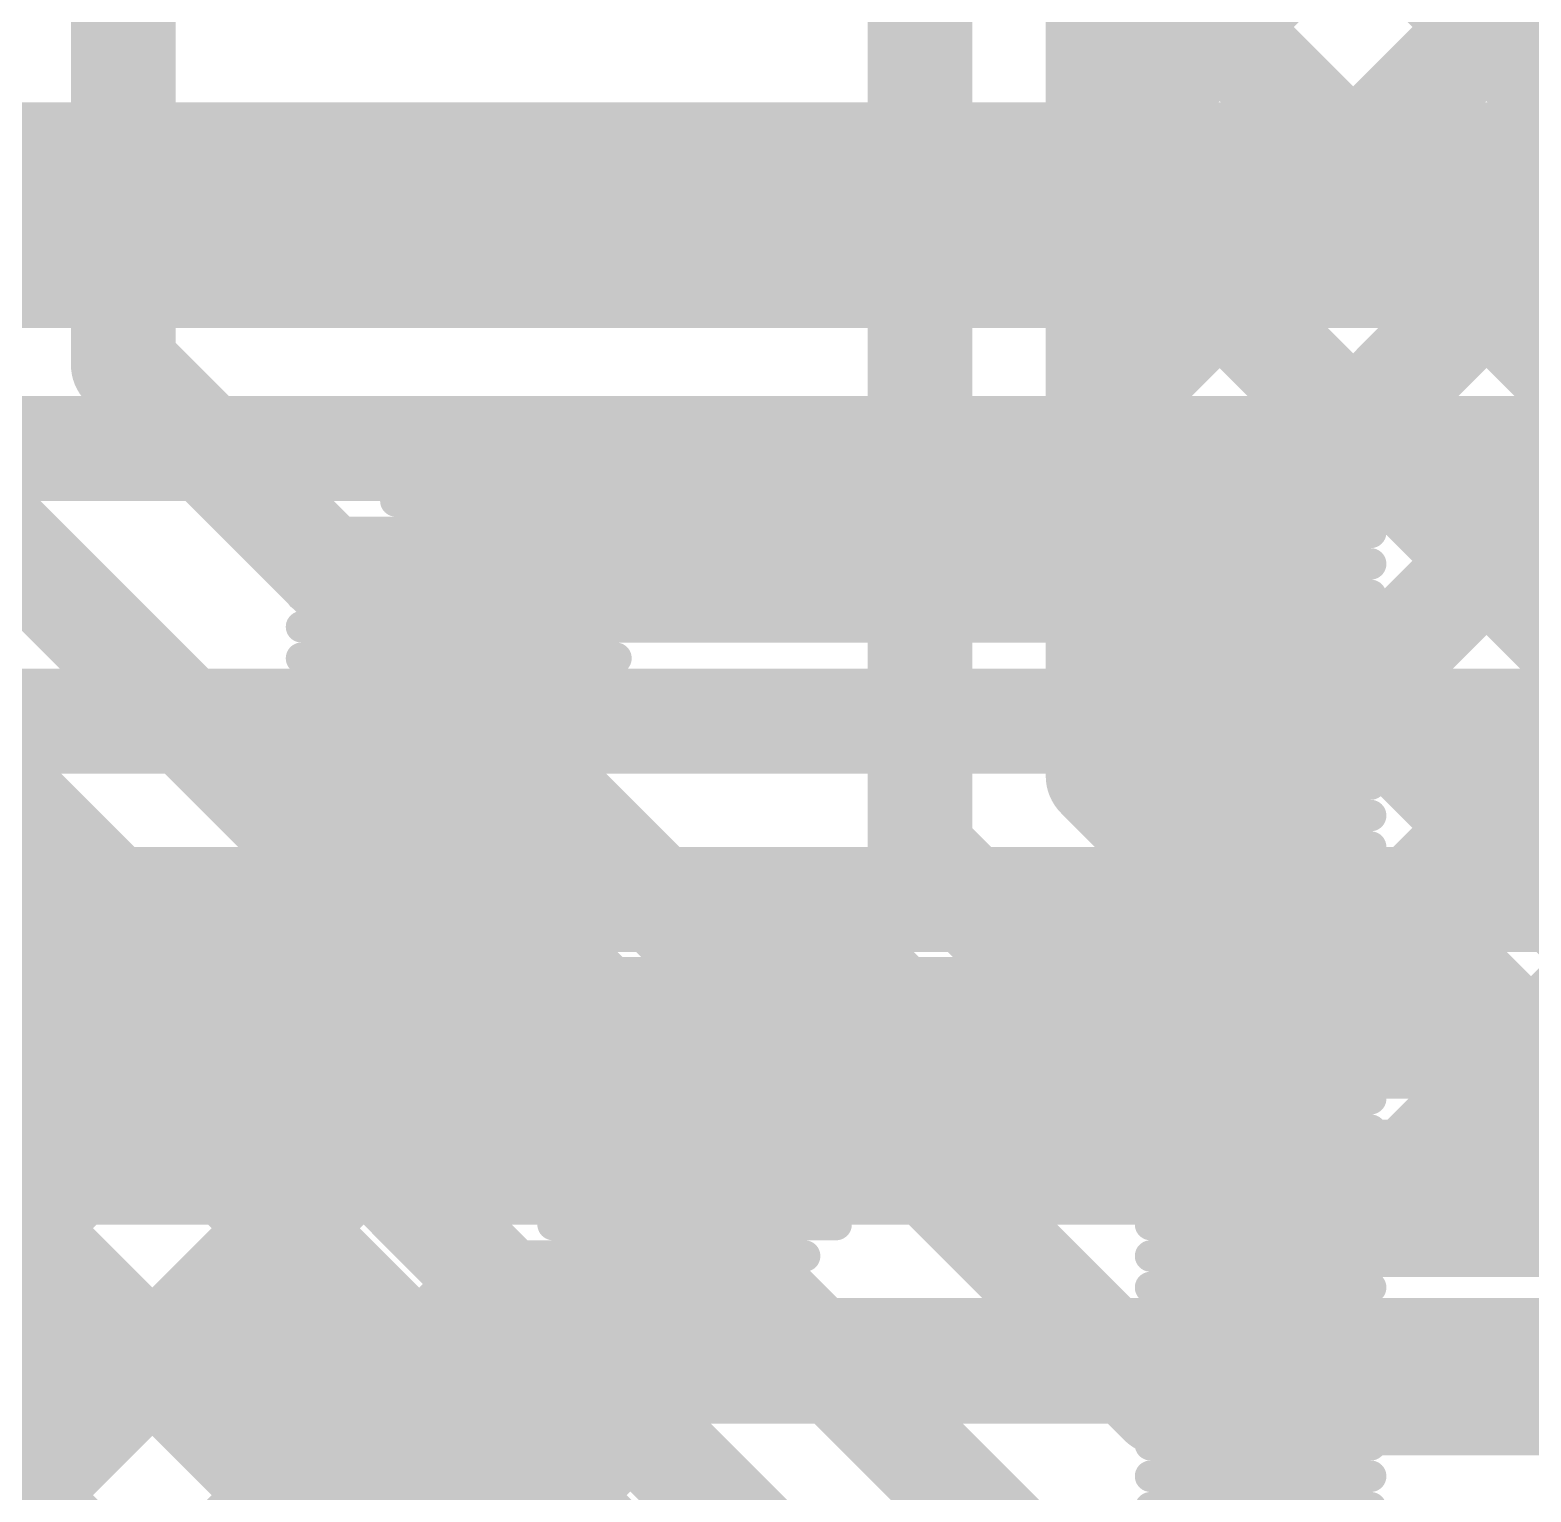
# Model space of a CAD drawing. Header units: millimetres. Extents: x 0.79 to 4.38, y 0.99 to 3.94.
# Drawn here: x 2.5721 to 2.7153, y 1.9095 to 2.0489 of the extents above; entities that cross this region are included whole.
import ezdxf

# ---------------------------------------------------------------- set-up
doc = ezdxf.new("R2010")
doc.units = ezdxf.units.MM
doc.header["$MEASUREMENT"] = 0
for name, color, linetype in [('BottomLayer', 5, 'Continuous'), ('BottomOverlay', 54, 'Continuous'), ('TopLayer', 1, 'Continuous')]:
    doc.layers.add(name, color=color, linetype=linetype)

msp = doc.modelspace()

# ---------------------------------------------------------------- linework, layer by layer
at = {"layer": 'BottomLayer'}
for points, const_width in [([(2.52, 2.037), (2.843, 2.037)], 0.01), ([(2.495, 2.009), (2.86, 2.009)], 0.01), ([(2.463, 1.983), (2.878, 1.983)], 0.01), ([(2.47492, 1.966), (2.76224, 1.966)], 0.01), ([(2.55949, 1.966), (2.58549, 1.94)], 0.01), ([(2.56225, 1.94), (2.58825, 1.966)], 0.01), ([(2.58777, 1.966), (2.61377, 1.94)], 0.01), ([(2.59054, 1.94), (2.61654, 1.966)], 0.01), ([(2.61605, 1.966), (2.64205, 1.94)], 0.01), ([(2.61882, 1.94), (2.64482, 1.966)], 0.01), ([(2.64434, 1.966), (2.67034, 1.94)], 0.01), ([(2.64711, 1.94), (2.67311, 1.966)], 0.01), ([(2.67262, 1.966), (2.69862, 1.94)], 0.01), ([(2.67539, 1.94), (2.70139, 1.966)], 0.01), ([(2.70091, 1.966), (2.72691, 1.94)], 0.01), ([(2.70368, 1.94), (2.72968, 1.966)], 0.01), ([(2.4163, 1.94), (2.77065, 1.94)], 0.01), ([(2.40071, 1.922), (3.445, 1.922)], 0.012)]:
    msp.add_lwpolyline(points, dxfattribs=dict(at, const_width=const_width))
at = {"layer": 'BottomLayer', "const_width": 0.005}
for points in [[(2.58527, 1.966, 1), (2.59027, 1.966, 1)], [(2.58575, 1.966, 1), (2.59075, 1.966, 1)], [(2.61355, 1.966, 1), (2.61855, 1.966, 1)], [(2.61404, 1.966, 1), (2.61904, 1.966, 1)], [(2.64184, 1.966, 1), (2.64684, 1.966, 1)], [(2.64232, 1.966, 1), (2.64732, 1.966, 1)], [(2.67012, 1.966, 1), (2.67512, 1.966, 1)], [(2.67061, 1.966, 1), (2.67561, 1.966, 1)], [(2.69841, 1.966, 1), (2.70341, 1.966, 1)], [(2.69889, 1.966, 1), (2.70389, 1.966, 1)], [(2.58299, 1.94, 1), (2.58799, 1.94, 1)], [(2.58804, 1.94, 1), (2.59304, 1.94, 1)], [(2.61127, 1.94, 1), (2.61627, 1.94, 1)], [(2.61632, 1.94, 1), (2.62132, 1.94, 1)], [(2.63955, 1.94, 1), (2.64455, 1.94, 1)], [(2.64461, 1.94, 1), (2.64961, 1.94, 1)], [(2.66784, 1.94, 1), (2.67284, 1.94, 1)], [(2.67289, 1.94, 1), (2.67789, 1.94, 1)], [(2.69612, 1.94, 1), (2.70112, 1.94, 1)], [(2.70118, 1.94, 1), (2.70618, 1.94, 1)]]:
    msp.add_lwpolyline(points, format="xyb", close=True, dxfattribs=at)
at = {"layer": 'BottomOverlay', "const_width": 0.003}
for points in [[(2.529, 2.031), (3.126, 2.031)], [(2.529, 2.028), (3.126, 2.028)], [(2.532, 2.025), (3.126, 2.025)], [(2.532, 2.022), (3.126, 2.022)], [(2.607, 2.004), (2.7, 2.004)], [(2.601, 2.001), (2.7, 2.001)], [(2.601, 1.998), (2.7, 1.998)], [(2.598, 1.995), (2.7, 1.995)], [(2.598, 1.992), (2.7, 1.992)], [(2.598, 1.989), (2.628, 1.989)], [(2.676, 1.989), (2.7, 1.989)], [(2.598, 1.986), (2.619, 1.986)], [(2.679, 1.986), (2.7, 1.986)], [(2.598, 1.983), (2.619, 1.983)], [(2.679, 1.983), (2.7, 1.983)], [(2.598, 1.98), (2.619, 1.98)], [(2.679, 1.98), (2.7, 1.98)], [(2.598, 1.977), (2.619, 1.977)], [(2.679, 1.977), (2.7, 1.977)], [(2.598, 1.974), (2.619, 1.974)], [(2.679, 1.974), (2.7, 1.974)], [(2.598, 1.971), (2.619, 1.971)], [(2.679, 1.971), (2.7, 1.971)], [(2.598, 1.968), (2.619, 1.968)], [(2.679, 1.968), (2.7, 1.968)], [(2.598, 1.965), (2.619, 1.965)], [(2.679, 1.965), (2.7, 1.965)], [(2.598, 1.962), (2.622, 1.962)], [(2.679, 1.962), (2.7, 1.962)], [(2.598, 1.959), (2.7, 1.959)], [(2.598, 1.956), (2.7, 1.956)], [(2.598, 1.953), (2.7, 1.953)], [(2.601, 1.95), (2.7, 1.95)], [(2.604, 1.947), (2.7, 1.947)], [(2.61, 1.944), (2.7, 1.944)], [(2.628, 1.941), (2.655, 1.941)], [(2.679, 1.941), (2.7, 1.941)], [(2.625, 1.938), (2.652, 1.938)], [(2.679, 1.938), (2.7, 1.938)], [(2.622, 1.935), (2.649, 1.935)], [(2.679, 1.935), (2.7, 1.935)], [(2.619, 1.932), (2.646, 1.932)], [(2.679, 1.932), (2.7, 1.932)], [(2.613, 1.929), (2.643, 1.929)], [(2.679, 1.929), (2.7, 1.929)], [(2.613, 1.926), (2.64, 1.926)], [(2.679, 1.926), (2.7, 1.926)], [(2.607, 1.923), (2.637, 1.923)], [(2.679, 1.923), (2.7, 1.923)], [(2.604, 1.92), (2.634, 1.92)], [(2.679, 1.92), (2.7, 1.92)], [(2.601, 1.917), (2.631, 1.917)], [(2.679, 1.917), (2.7, 1.917)], [(2.598, 1.914), (2.628, 1.914)], [(2.679, 1.914), (2.7, 1.914)], [(2.595, 1.911), (2.625, 1.911)], [(2.679, 1.911), (2.7, 1.911)], [(2.592, 1.908), (2.622, 1.908)], [(2.679, 1.908), (2.7, 1.908)]]:
    msp.add_lwpolyline(points, dxfattribs=at)
at = {"layer": 'BottomOverlay', "const_width": 0.0015}
for points in [[(2.60625, 2.004, 1), (2.60775, 2.004, 1)], [(2.69925, 2.004, 1), (2.70075, 2.004, 1)], [(2.60025, 2.001, 1), (2.60175, 2.001, 1)], [(2.69925, 2.001, 1), (2.70075, 2.001, 1)], [(2.60025, 1.998, 1), (2.60175, 1.998, 1)], [(2.69925, 1.998, 1), (2.70075, 1.998, 1)], [(2.59725, 1.995, 1), (2.59875, 1.995, 1)], [(2.69925, 1.995, 1), (2.70075, 1.995, 1)], [(2.59725, 1.992, 1), (2.59875, 1.992, 1)], [(2.69925, 1.992, 1), (2.70075, 1.992, 1)], [(2.59725, 1.989, 1), (2.59875, 1.989, 1)], [(2.62725, 1.989, 1), (2.62875, 1.989, 1)], [(2.67525, 1.989, 1), (2.67675, 1.989, 1)], [(2.69925, 1.989, 1), (2.70075, 1.989, 1)], [(2.59725, 1.986, 1), (2.59875, 1.986, 1)], [(2.61825, 1.986, 1), (2.61975, 1.986, 1)], [(2.67825, 1.986, 1), (2.67975, 1.986, 1)], [(2.69925, 1.986, 1), (2.70075, 1.986, 1)], [(2.59725, 1.983, 1), (2.59875, 1.983, 1)], [(2.61825, 1.983, 1), (2.61975, 1.983, 1)], [(2.67825, 1.983, 1), (2.67975, 1.983, 1)], [(2.69925, 1.983, 1), (2.70075, 1.983, 1)], [(2.59725, 1.98, 1), (2.59875, 1.98, 1)], [(2.61825, 1.98, 1), (2.61975, 1.98, 1)], [(2.67825, 1.98, 1), (2.67975, 1.98, 1)], [(2.69925, 1.98, 1), (2.70075, 1.98, 1)], [(2.59725, 1.977, 1), (2.59875, 1.977, 1)], [(2.61825, 1.977, 1), (2.61975, 1.977, 1)], [(2.67825, 1.977, 1), (2.67975, 1.977, 1)], [(2.69925, 1.977, 1), (2.70075, 1.977, 1)], [(2.59725, 1.974, 1), (2.59875, 1.974, 1)], [(2.61825, 1.974, 1), (2.61975, 1.974, 1)], [(2.67825, 1.974, 1), (2.67975, 1.974, 1)], [(2.69925, 1.974, 1), (2.70075, 1.974, 1)], [(2.59725, 1.971, 1), (2.59875, 1.971, 1)], [(2.61825, 1.971, 1), (2.61975, 1.971, 1)], [(2.67825, 1.971, 1), (2.67975, 1.971, 1)], [(2.69925, 1.971, 1), (2.70075, 1.971, 1)], [(2.59725, 1.968, 1), (2.59875, 1.968, 1)], [(2.61825, 1.968, 1), (2.61975, 1.968, 1)], [(2.67825, 1.968, 1), (2.67975, 1.968, 1)], [(2.69925, 1.968, 1), (2.70075, 1.968, 1)], [(2.59725, 1.965, 1), (2.59875, 1.965, 1)], [(2.61825, 1.965, 1), (2.61975, 1.965, 1)], [(2.67825, 1.965, 1), (2.67975, 1.965, 1)], [(2.69925, 1.965, 1), (2.70075, 1.965, 1)], [(2.59725, 1.962, 1), (2.59875, 1.962, 1)], [(2.62125, 1.962, 1), (2.62275, 1.962, 1)], [(2.67825, 1.962, 1), (2.67975, 1.962, 1)], [(2.69925, 1.962, 1), (2.70075, 1.962, 1)], [(2.59725, 1.959, 1), (2.59875, 1.959, 1)], [(2.69925, 1.959, 1), (2.70075, 1.959, 1)], [(2.59725, 1.956, 1), (2.59875, 1.956, 1)], [(2.69925, 1.956, 1), (2.70075, 1.956, 1)], [(2.59725, 1.953, 1), (2.59875, 1.953, 1)], [(2.69925, 1.953, 1), (2.70075, 1.953, 1)], [(2.60025, 1.95, 1), (2.60175, 1.95, 1)], [(2.69925, 1.95, 1), (2.70075, 1.95, 1)], [(2.60325, 1.947, 1), (2.60475, 1.947, 1)], [(2.69925, 1.947, 1), (2.70075, 1.947, 1)], [(2.60925, 1.944, 1), (2.61075, 1.944, 1)], [(2.69925, 1.944, 1), (2.70075, 1.944, 1)], [(2.62725, 1.941, 1), (2.62875, 1.941, 1)], [(2.65425, 1.941, 1), (2.65575, 1.941, 1)], [(2.67825, 1.941, 1), (2.67975, 1.941, 1)], [(2.69925, 1.941, 1), (2.70075, 1.941, 1)], [(2.62425, 1.938, 1), (2.62575, 1.938, 1)], [(2.65125, 1.938, 1), (2.65275, 1.938, 1)], [(2.67825, 1.938, 1), (2.67975, 1.938, 1)], [(2.69925, 1.938, 1), (2.70075, 1.938, 1)], [(2.62125, 1.935, 1), (2.62275, 1.935, 1)], [(2.64825, 1.935, 1), (2.64975, 1.935, 1)], [(2.67825, 1.935, 1), (2.67975, 1.935, 1)], [(2.69925, 1.935, 1), (2.70075, 1.935, 1)], [(2.61825, 1.932, 1), (2.61975, 1.932, 1)], [(2.64525, 1.932, 1), (2.64675, 1.932, 1)], [(2.67825, 1.932, 1), (2.67975, 1.932, 1)], [(2.69925, 1.932, 1), (2.70075, 1.932, 1)], [(2.61225, 1.929, 1), (2.61375, 1.929, 1)], [(2.64225, 1.929, 1), (2.64375, 1.929, 1)], [(2.67825, 1.929, 1), (2.67975, 1.929, 1)], [(2.69925, 1.929, 1), (2.70075, 1.929, 1)], [(2.61225, 1.926, 1), (2.61375, 1.926, 1)], [(2.63925, 1.926, 1), (2.64075, 1.926, 1)], [(2.67825, 1.926, 1), (2.67975, 1.926, 1)], [(2.69925, 1.926, 1), (2.70075, 1.926, 1)], [(2.60625, 1.923, 1), (2.60775, 1.923, 1)], [(2.63625, 1.923, 1), (2.63775, 1.923, 1)], [(2.67825, 1.923, 1), (2.67975, 1.923, 1)], [(2.69925, 1.923, 1), (2.70075, 1.923, 1)], [(2.60325, 1.92, 1), (2.60475, 1.92, 1)], [(2.63325, 1.92, 1), (2.63475, 1.92, 1)], [(2.67825, 1.92, 1), (2.67975, 1.92, 1)], [(2.69925, 1.92, 1), (2.70075, 1.92, 1)], [(2.60025, 1.917, 1), (2.60175, 1.917, 1)], [(2.63025, 1.917, 1), (2.63175, 1.917, 1)], [(2.67825, 1.917, 1), (2.67975, 1.917, 1)], [(2.69925, 1.917, 1), (2.70075, 1.917, 1)], [(2.59725, 1.914, 1), (2.59875, 1.914, 1)], [(2.62725, 1.914, 1), (2.62875, 1.914, 1)], [(2.67825, 1.914, 1), (2.67975, 1.914, 1)], [(2.69925, 1.914, 1), (2.70075, 1.914, 1)], [(2.59425, 1.911, 1), (2.59575, 1.911, 1)], [(2.62425, 1.911, 1), (2.62575, 1.911, 1)], [(2.67825, 1.911, 1), (2.67975, 1.911, 1)], [(2.69925, 1.911, 1), (2.70075, 1.911, 1)], [(2.59125, 1.908, 1), (2.59275, 1.908, 1)], [(2.62125, 1.908, 1), (2.62275, 1.908, 1)], [(2.67825, 1.908, 1), (2.67975, 1.908, 1)], [(2.69925, 1.908, 1), (2.70075, 1.908, 1)]]:
    msp.add_lwpolyline(points, format="xyb", close=True, dxfattribs=at)
at = {"layer": 'TopLayer', "const_width": 0.01}
for points in [[(2.657, 1.97073), (2.657, 2.23)], [(2.581, 2.017), (2.581, 2.228)], [(2.674, 1.97777), (2.674, 2.22296)], [(2.674, 2.03761), (2.76783, 2.13143)], [(2.674, 2.01215), (2.76873, 2.10688)], [(2.674, 2.08624), (2.76873, 1.99151)], [(2.674, 1.98669), (2.76873, 2.08143)], [(2.674, 2.06078), (2.7642, 1.97059)], [(2.68227, 1.96951), (2.76873, 2.05597)], [(2.674, 2.03533), (2.75733, 1.952)], [(2.695, 1.95678), (2.76873, 2.03051)], [(2.581, 2.017), (2.68, 1.918)], [(2.51785, 2.01329), (2.63014, 1.901)], [(2.674, 2.00987), (2.73187, 1.952)], [(2.564, 2.00603), (2.66903, 1.901)], [(2.71567, 1.952), (2.76873, 2.00506)], [(2.51166, 1.99402), (2.629, 1.87668)], [(2.552, 1.99399), (2.64499, 1.901)], [(2.49404, 1.98619), (2.629, 1.85122)], [(2.674, 1.98442), (2.70641, 1.952)], [(2.674, 1.97777), (2.69977, 1.952)], [(2.657, 1.97073), (2.69273, 1.935)], [(2.30194, 1.691), (2.57846, 1.96752)], [(2.3274, 1.691), (2.59119, 1.9548)], [(2.69977, 1.952), (2.76224, 1.952)], [(2.35285, 1.691), (2.60392, 1.94207)], [(2.69273, 1.935), (3.577, 1.935)], [(2.37831, 1.691), (2.61665, 1.92934)], [(2.68, 1.918), (3.595, 1.918)], [(2.40376, 1.691), (2.62938, 1.91661)]]:
    msp.add_lwpolyline(points, dxfattribs=at)
at = {"layer": 'TopLayer', "const_width": 0.005}
for points in [[(2.6715, 2.03761, 1), (2.6765, 2.03761, 1)], [(2.6715, 2.03533, 1), (2.6765, 2.03533, 1)], [(2.5785, 2.017, 1), (2.5835, 2.017, 1)], [(2.5785, 2.017, 1), (2.5835, 2.017, 1)], [(2.6715, 2.01215, 1), (2.6765, 2.01215, 1)], [(2.6715, 2.00987, 1), (2.6765, 2.00987, 1)], [(2.6715, 1.98669, 1), (2.6765, 1.98669, 1)], [(2.6715, 1.98442, 1), (2.6765, 1.98442, 1)], [(2.6715, 1.97777, 1), (2.6765, 1.97777, 1)], [(2.6715, 1.97777, 1), (2.6765, 1.97777, 1)], [(2.6545, 1.97073, 1), (2.6595, 1.97073, 1)], [(2.6545, 1.97073, 1), (2.6595, 1.97073, 1)], [(2.67977, 1.96951, 1), (2.68477, 1.96951, 1)], [(2.57596, 1.96752, 1), (2.58096, 1.96752, 1)], [(2.6925, 1.95678, 1), (2.6975, 1.95678, 1)], [(2.58869, 1.9548, 1), (2.59369, 1.9548, 1)], [(2.69727, 1.952, 1), (2.70227, 1.952, 1)], [(2.69727, 1.952, 1), (2.70227, 1.952, 1)], [(2.70391, 1.952, 1), (2.70892, 1.952, 1)], [(2.71317, 1.952, 1), (2.71817, 1.952, 1)], [(2.60142, 1.94207, 1), (2.60642, 1.94207, 1)], [(2.69023, 1.935, 1), (2.69523, 1.935, 1)], [(2.69023, 1.935, 1), (2.69523, 1.935, 1)], [(2.61415, 1.92934, 1), (2.61915, 1.92934, 1)], [(2.6775, 1.918, 1), (2.6825, 1.918, 1)], [(2.6775, 1.918, 1), (2.6825, 1.918, 1)], [(2.62688, 1.91661, 1), (2.63188, 1.91661, 1)]]:
    msp.add_lwpolyline(points, format="xyb", close=True, dxfattribs=at)

doc.saveas('drawing.dxf')
